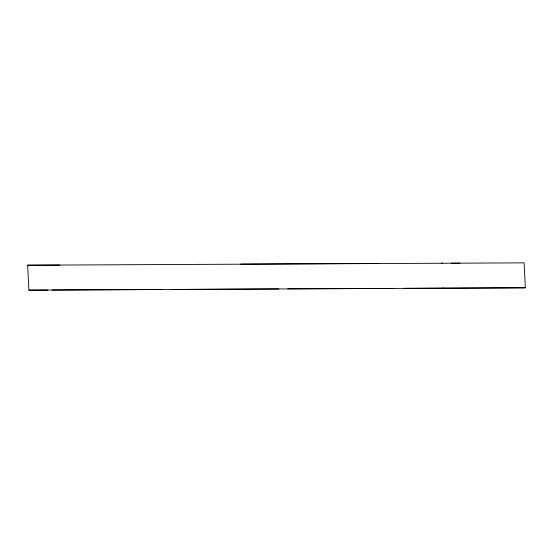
<?xml version="1.0" encoding="UTF-8"?>
<svg xmlns="http://www.w3.org/2000/svg" width="553" height="553" viewBox="0 0 553 553"><rect width="100%" height="100%" fill="white"/><g stroke="black" fill="none" stroke-linecap="round" stroke-linejoin="round"><path stroke-width="0.83" d="M27.65 265.205L524.106 262.855L525.35 287.795L28.894 290.145L27.65 265.205L59.8 265.067M240.728 264.106L378.1 263.435M451.227 263.193L460.006 263.152M28.894 290.145L47.828 290.049M358.289 288.479L377.658 288.389M52.037 290.028L162.271 289.495M171.658 289.454L278.795 288.942M287.83 288.818L394.227 288.389M403.676 288.348L525.35 287.795M441.405 263.235L442.372 263.235M442.649 288.175L443.617 288.175"/></g></svg>
